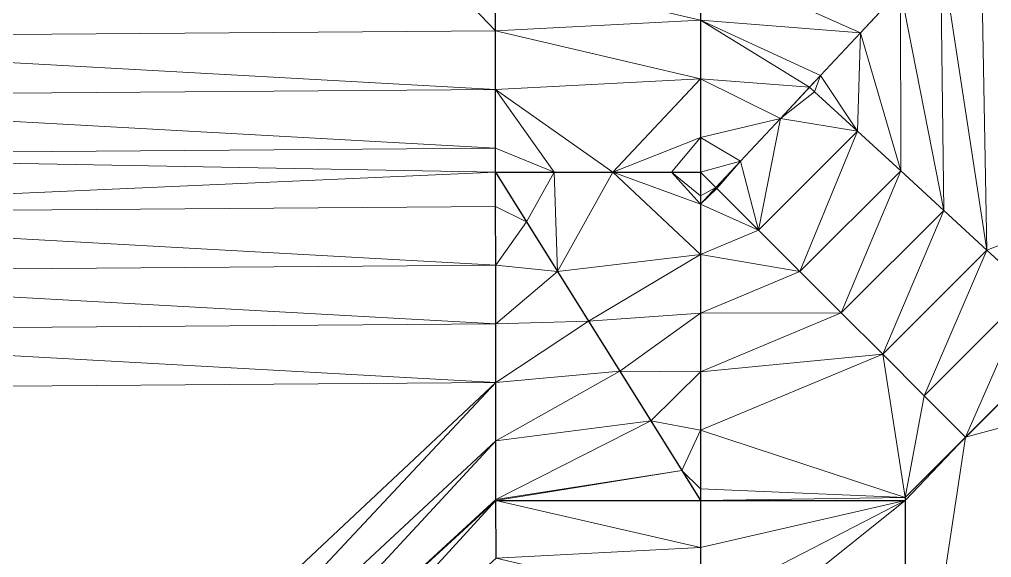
# Model space of a CAD drawing. Header units: metres. Extents: x 246428 to 246884, y 7418966 to 7419490.
# Drawn here: x 246731.44 to 246748.03, y 7419346.12 to 7419355.31 of the extents above; entities that cross this region are included whole.
import ezdxf

# ---------------------------------------------------------------- set-up
doc = ezdxf.new("R2010")
doc.units = ezdxf.units.M
doc.linetypes.add('blank name', pattern=[0])
doc.linetypes.add('HIDDEN', pattern=[9.525, 6.35, -3.175])
doc.layers.add('_12D_UNMAPPED', color=7, linetype='Continuous')
doc.layers.add('GRADELINES', color=250, linetype='HIDDEN', lineweight=25)

msp = doc.modelspace()

# ---------------------------------------------------------------- linework, layer by layer
at = {"layer": '_12D_UNMAPPED', "color": 3, "linetype": 'blank name', "lineweight": 0}
for points in [[(246739.566, 7419355.111, 35.67), (246723.667, 7419354.992, 35.67), (246731.739, 7419363.293, 35.67)], [(246723.667, 7419354.992, 35.67), (246723.667, 7419355.992, 35.67), (246731.739, 7419363.293, 35.67)], [(246739.565, 7419356.111, 35.67), (246739.566, 7419355.111, 35.67), (246731.739, 7419363.293, 35.67)], [(246754.775, 7419355.014, 35.57), (246747.841, 7419357.274, 35.511), (246748.523, 7419358.005, 35.497)], [(246747.954, 7419351.367, 35.637), (246747.159, 7419356.542, 35.524), (246747.841, 7419357.274, 35.511)], [(246754.775, 7419354.014, 35.59), (246747.954, 7419351.367, 35.637), (246747.841, 7419357.274, 35.511)], [(246754.775, 7419355.014, 35.57), (246754.775, 7419354.014, 35.59), (246747.841, 7419357.274, 35.511)], [(246747.218, 7419352.043, 35.621), (246746.477, 7419355.811, 35.537), (246747.159, 7419356.542, 35.524)], [(246747.954, 7419351.367, 35.637), (246747.218, 7419352.043, 35.621), (246747.159, 7419356.542, 35.524)], [(246739.565, 7419356.111, 35.67), (246743.066, 7419356.293, 35.6), (246743.066, 7419355.293, 35.6)], [(246745.795, 7419355.08, 35.55), (246743.066, 7419356.293, 35.6), (246746.477, 7419355.811, 35.537)], [(246743.066, 7419355.293, 35.6), (246743.066, 7419356.293, 35.6), (246745.795, 7419355.08, 35.55)], [(246739.566, 7419355.111, 35.67), (246739.565, 7419356.111, 35.67), (246743.066, 7419355.293, 35.6)], [(246746.482, 7419352.72, 35.605), (246745.795, 7419355.08, 35.55), (246746.477, 7419355.811, 35.537)], [(246747.218, 7419352.043, 35.621), (246746.482, 7419352.72, 35.605), (246746.477, 7419355.811, 35.537)], [(246739.566, 7419355.111, 35.67), (246743.066, 7419355.293, 35.6), (246743.066, 7419354.293, 35.6)], [(246744.926, 7419354.149, 35.567), (246743.066, 7419355.293, 35.6), (246745.113, 7419354.349, 35.564)], [(246745.113, 7419354.349, 35.564), (246743.066, 7419355.293, 35.6), (246745.795, 7419355.08, 35.55)], [(246743.066, 7419354.293, 35.6), (246743.066, 7419355.293, 35.6), (246744.926, 7419354.149, 35.567)], [(246739.568, 7419354.111, 35.67), (246723.667, 7419354.992, 35.67), (246739.566, 7419355.111, 35.67)], [(246739.568, 7419354.111, 35.67), (246739.566, 7419355.111, 35.67), (246743.066, 7419354.293, 35.6)], [(246745.745, 7419353.397, 35.588), (246745.113, 7419354.349, 35.564), (246745.795, 7419355.08, 35.55)], [(246746.482, 7419352.72, 35.605), (246745.745, 7419353.397, 35.588), (246745.795, 7419355.08, 35.55)], [(246723.667, 7419353.992, 35.67), (246723.667, 7419354.992, 35.67), (246739.568, 7419354.111, 35.67)], [(246739.568, 7419354.111, 35.67), (246743.066, 7419354.293, 35.6), (246741.569, 7419352.699, 35.63)], [(246743.066, 7419354.293, 35.6), (246743.066, 7419353.293, 35.6), (246741.569, 7419352.699, 35.63)], [(246743.066, 7419354.293, 35.6), (246744.926, 7419354.149, 35.567), (246744.431, 7419353.617, 35.577)], [(246743.066, 7419353.293, 35.6), (246743.066, 7419354.293, 35.6), (246744.431, 7419353.617, 35.577)], [(246745.009, 7419354.073, 35.572), (246744.926, 7419354.149, 35.567), (246745.113, 7419354.349, 35.564)], [(246745.745, 7419353.397, 35.588), (246745.009, 7419354.073, 35.572), (246745.113, 7419354.349, 35.564)], [(246739.569, 7419353.111, 35.67), (246723.667, 7419353.992, 35.67), (246739.568, 7419354.111, 35.67)], [(246740.569, 7419352.699, 35.65), (246739.568, 7419354.111, 35.67), (246741.569, 7419352.699, 35.63)], [(246739.569, 7419353.111, 35.67), (246739.568, 7419354.111, 35.67), (246740.569, 7419352.699, 35.65)], [(246744.926, 7419354.149, 35.567), (246745.009, 7419354.073, 35.572), (246744.431, 7419353.617, 35.577)], [(246745.009, 7419354.073, 35.572), (246745.745, 7419353.397, 35.588), (246744.431, 7419353.617, 35.577)], [(246723.667, 7419352.992, 35.67), (246723.667, 7419353.992, 35.67), (246739.569, 7419353.111, 35.67)], [(246754.775, 7419354.014, 35.59), (246748.691, 7419350.69, 35.654), (246747.954, 7419351.367, 35.637)], [(246743.748, 7419352.886, 35.59), (246743.066, 7419353.293, 35.6), (246744.431, 7419353.617, 35.577)], [(246744.054, 7419351.711, 35.611), (246743.748, 7419352.886, 35.59), (246744.431, 7419353.617, 35.577)], [(246745.745, 7419353.397, 35.588), (246744.054, 7419351.711, 35.611), (246744.431, 7419353.617, 35.577)], [(246745.745, 7419353.397, 35.588), (246744.761, 7419351.004, 35.622), (246744.054, 7419351.711, 35.611)], [(246745.745, 7419353.397, 35.588), (246746.482, 7419352.72, 35.605), (246744.761, 7419351.004, 35.622)], [(246741.569, 7419352.699, 35.63), (246743.066, 7419353.293, 35.6), (246742.569, 7419352.699, 35.61)], [(246742.569, 7419352.699, 35.61), (246743.066, 7419353.293, 35.6), (246743.066, 7419352.699, 35.6)], [(246743.066, 7419353.293, 35.6), (246743.066, 7419352.699, 35.6), (246743.066, 7419352.699, 35.6)], [(246743.066, 7419352.699, 35.6), (246743.066, 7419353.293, 35.6), (246743.748, 7419352.886, 35.59)], [(246723.667, 7419352.992, 35.67), (246739.569, 7419353.111, 35.67), (246739.569, 7419352.699, 35.67)], [(246740.569, 7419352.699, 35.65), (246739.569, 7419352.699, 35.67), (246739.569, 7419353.111, 35.67)], [(246723.667, 7419351.992, 35.67), (246723.667, 7419352.992, 35.67), (246739.569, 7419352.699, 35.67)], [(246743.329, 7419352.436, 35.598), (246743.066, 7419352.699, 35.6), (246743.748, 7419352.886, 35.59)], [(246743.347, 7419352.418, 35.599), (246743.329, 7419352.436, 35.598), (246743.748, 7419352.886, 35.59)], [(246744.054, 7419351.711, 35.611), (246743.347, 7419352.418, 35.599), (246743.748, 7419352.886, 35.59)], [(246739.57, 7419352.111, 35.67), (246723.667, 7419351.992, 35.67), (246739.569, 7419352.699, 35.67)], [(246739.57, 7419352.111, 35.67), (246739.569, 7419352.699, 35.67), (246740.099, 7419351.85, 35.665)], [(246740.099, 7419351.85, 35.665), (246739.569, 7419352.699, 35.67), (246740.569, 7419352.699, 35.65)], [(246740.099, 7419351.85, 35.665), (246740.569, 7419352.699, 35.65), (246740.628, 7419351.002, 35.66)], [(246740.628, 7419351.002, 35.66), (246740.569, 7419352.699, 35.65), (246741.569, 7419352.699, 35.63)], [(246743.066, 7419351.293, 35.609), (246740.628, 7419351.002, 35.66), (246741.569, 7419352.699, 35.63)], [(246743.066, 7419351.293, 35.609), (246741.569, 7419352.699, 35.63), (246743.066, 7419352.155, 35.603)], [(246741.569, 7419352.699, 35.63), (246742.569, 7419352.699, 35.61), (246743.066, 7419352.155, 35.603)], [(246743.066, 7419352.293, 35.603), (246742.569, 7419352.699, 35.61), (246743.066, 7419352.699, 35.6)], [(246742.569, 7419352.699, 35.61), (246743.066, 7419352.293, 35.603), (246743.066, 7419352.155, 35.603)], [(246743.066, 7419352.293, 35.603), (246743.066, 7419352.699, 35.6), (246743.066, 7419352.699, 35.6)], [(246743.066, 7419352.293, 35.603), (246743.066, 7419352.699, 35.6), (246743.329, 7419352.436, 35.598)], [(246746.482, 7419352.72, 35.605), (246745.468, 7419350.297, 35.634), (246744.761, 7419351.004, 35.622)], [(246746.482, 7419352.72, 35.605), (246747.218, 7419352.043, 35.621), (246745.468, 7419350.297, 35.634)], [(246743.066, 7419352.293, 35.603), (246743.329, 7419352.436, 35.598), (246743.066, 7419352.155, 35.603)], [(246743.347, 7419352.418, 35.599), (246743.066, 7419352.155, 35.603), (246743.329, 7419352.436, 35.598)], [(246743.347, 7419352.418, 35.599), (246744.054, 7419351.711, 35.611), (246743.066, 7419352.155, 35.603)], [(246739.571, 7419351.111, 35.67), (246723.667, 7419351.992, 35.67), (246739.57, 7419352.111, 35.67)], [(246739.571, 7419351.111, 35.67), (246739.57, 7419352.111, 35.67), (246740.099, 7419351.85, 35.665)], [(246744.054, 7419351.711, 35.611), (246743.066, 7419351.293, 35.609), (246743.066, 7419352.155, 35.603)], [(246747.218, 7419352.043, 35.621), (246746.175, 7419349.59, 35.646), (246745.468, 7419350.297, 35.634)], [(246747.218, 7419352.043, 35.621), (246747.954, 7419351.367, 35.637), (246746.175, 7419349.59, 35.646)], [(246723.667, 7419350.992, 35.67), (246723.667, 7419351.992, 35.67), (246739.571, 7419351.111, 35.67)], [(246739.571, 7419351.111, 35.67), (246740.099, 7419351.85, 35.665), (246740.628, 7419351.002, 35.66)], [(246744.761, 7419351.004, 35.622), (246743.066, 7419351.293, 35.609), (246744.054, 7419351.711, 35.611)], [(246741.157, 7419350.154, 35.654), (246740.628, 7419351.002, 35.66), (246743.066, 7419351.293, 35.609)], [(246741.157, 7419350.154, 35.654), (246743.066, 7419351.293, 35.609), (246743.066, 7419350.293, 35.615)], [(246743.066, 7419350.293, 35.615), (246743.066, 7419351.293, 35.609), (246744.761, 7419351.004, 35.622)], [(246747.954, 7419351.367, 35.637), (246746.882, 7419348.883, 35.658), (246746.175, 7419349.59, 35.646)], [(246747.954, 7419351.367, 35.637), (246748.691, 7419350.69, 35.654), (246746.882, 7419348.883, 35.658)], [(246739.572, 7419350.111, 35.67), (246723.667, 7419350.992, 35.67), (246739.571, 7419351.111, 35.67)], [(246739.572, 7419350.111, 35.67), (246739.571, 7419351.111, 35.67), (246740.628, 7419351.002, 35.66)], [(246723.667, 7419349.992, 35.67), (246723.667, 7419350.992, 35.67), (246739.572, 7419350.111, 35.67)], [(246739.572, 7419350.111, 35.67), (246740.628, 7419351.002, 35.66), (246741.157, 7419350.154, 35.654)], [(246745.468, 7419350.297, 35.634), (246743.066, 7419350.293, 35.615), (246744.761, 7419351.004, 35.622)], [(246748.691, 7419350.69, 35.654), (246747.589, 7419348.176, 35.67), (246746.882, 7419348.883, 35.658)], [(246748.691, 7419350.69, 35.654), (246749.427, 7419350.014, 35.67), (246747.589, 7419348.176, 35.67)], [(246741.157, 7419350.154, 35.654), (246743.066, 7419350.293, 35.615), (246741.687, 7419349.305, 35.649)], [(246743.066, 7419350.293, 35.615), (246743.066, 7419349.293, 35.621), (246741.687, 7419349.305, 35.649)], [(246746.175, 7419349.59, 35.646), (246743.066, 7419349.293, 35.621), (246745.468, 7419350.297, 35.634)], [(246743.066, 7419349.293, 35.621), (246743.066, 7419350.293, 35.615), (246745.468, 7419350.297, 35.634)], [(246739.573, 7419349.111, 35.67), (246723.667, 7419349.992, 35.67), (246739.572, 7419350.111, 35.67)], [(246739.573, 7419349.111, 35.67), (246739.572, 7419350.111, 35.67), (246741.157, 7419350.154, 35.654)], [(246739.573, 7419349.111, 35.67), (246741.157, 7419350.154, 35.654), (246741.687, 7419349.305, 35.649)], [(246723.667, 7419348.992, 35.67), (246723.667, 7419349.992, 35.67), (246739.573, 7419349.111, 35.67)], [(246754.397, 7419350.014, 35.67), (246746.557, 7419341.364, 35.67), (246747.589, 7419348.176, 35.67)], [(246746.557, 7419341.364, 35.67), (246754.397, 7419350.014, 35.67), (246760.122, 7419345.739, 35.67)], [(246749.427, 7419350.014, 35.67), (246754.397, 7419350.014, 35.67), (246747.589, 7419348.176, 35.67)], [(246746.557, 7419347.144, 35.67), (246743.066, 7419348.293, 35.628), (246746.175, 7419349.59, 35.646)], [(246743.066, 7419348.293, 35.628), (246743.066, 7419349.293, 35.621), (246746.175, 7419349.59, 35.646)], [(246746.882, 7419348.883, 35.658), (246746.557, 7419347.144, 35.67), (246746.175, 7419349.59, 35.646)], [(246739.574, 7419348.111, 35.67), (246739.573, 7419349.111, 35.67), (246741.687, 7419349.305, 35.649)], [(246739.574, 7419348.111, 35.67), (246741.687, 7419349.305, 35.649), (246742.216, 7419348.457, 35.644)], [(246741.687, 7419349.305, 35.649), (246743.066, 7419349.293, 35.621), (246742.216, 7419348.457, 35.644)], [(246743.066, 7419349.293, 35.621), (246743.066, 7419348.293, 35.628), (246742.216, 7419348.457, 35.644)], [(246731.329, 7419341.364, 35.67), (246723.667, 7419348.992, 35.67), (246739.573, 7419349.111, 35.67)], [(246732.329, 7419341.364, 35.67), (246731.329, 7419341.364, 35.67), (246739.573, 7419349.111, 35.67)], [(246739.574, 7419348.111, 35.67), (246732.329, 7419341.364, 35.67), (246739.573, 7419349.111, 35.67)], [(246747.589, 7419348.176, 35.67), (246746.557, 7419347.144, 35.67), (246746.882, 7419348.883, 35.658)], [(246739.575, 7419347.111, 35.67), (246739.574, 7419348.111, 35.67), (246742.216, 7419348.457, 35.644)], [(246739.575, 7419347.111, 35.67), (246742.216, 7419348.457, 35.644), (246742.746, 7419347.609, 35.638)], [(246742.216, 7419348.457, 35.644), (246743.066, 7419348.293, 35.628), (246742.746, 7419347.609, 35.638)], [(246743.066, 7419348.293, 35.628), (246743.066, 7419347.293, 35.634), (246742.746, 7419347.609, 35.638)], [(246743.066, 7419348.293, 35.628), (246746.557, 7419347.144, 35.67), (246743.066, 7419347.293, 35.634)], [(246733.329, 7419341.364, 35.67), (246732.329, 7419341.364, 35.67), (246739.574, 7419348.111, 35.67)], [(246739.575, 7419347.111, 35.67), (246733.329, 7419341.364, 35.67), (246739.574, 7419348.111, 35.67)], [(246746.557, 7419341.364, 35.67), (246746.557, 7419347.095, 35.67), (246747.589, 7419348.176, 35.67)], [(246746.557, 7419347.095, 35.67), (246746.557, 7419347.144, 35.67), (246747.589, 7419348.176, 35.67)], [(246743.066, 7419347.095, 35.635), (246739.575, 7419347.095, 35.67), (246742.746, 7419347.609, 35.638)], [(246739.575, 7419347.095, 35.67), (246739.575, 7419347.111, 35.67), (246742.746, 7419347.609, 35.638)], [(246742.746, 7419347.609, 35.638), (246743.066, 7419347.095, 35.635), (246743.066, 7419347.095, 35.635)], [(246743.066, 7419347.293, 35.634), (246743.066, 7419347.095, 35.635), (246742.746, 7419347.609, 35.638)], [(246743.066, 7419347.293, 35.634), (246746.557, 7419347.144, 35.67), (246743.066, 7419347.095, 35.635)], [(246733.329, 7419341.364, 35.67), (246739.575, 7419347.111, 35.67), (246739.575, 7419347.095, 35.67)], [(246734.329, 7419341.364, 35.67), (246733.329, 7419341.364, 35.67), (246739.575, 7419347.095, 35.67)], [(246739.577, 7419346.111, 35.67), (246734.329, 7419341.364, 35.67), (246739.575, 7419347.095, 35.67)], [(246743.067, 7419346.293, 35.635), (246739.577, 7419346.111, 35.67), (246739.575, 7419347.095, 35.67)], [(246743.066, 7419347.095, 35.635), (246743.067, 7419346.293, 35.635), (246739.575, 7419347.095, 35.67)], [(246743.066, 7419347.095, 35.635), (246746.557, 7419347.144, 35.67), (246746.557, 7419347.095, 35.67)], [(246743.066, 7419347.095, 35.635), (246743.067, 7419346.293, 35.635), (246743.066, 7419347.095, 35.635)], [(246743.067, 7419346.293, 35.635), (246743.066, 7419347.095, 35.635), (246746.557, 7419347.095, 35.67)], [(246743.068, 7419344.293, 35.635), (246743.067, 7419345.293, 35.635), (246746.557, 7419347.095, 35.67)], [(246743.067, 7419345.293, 35.635), (246743.067, 7419346.293, 35.635), (246746.557, 7419347.095, 35.67)], [(246746.557, 7419341.364, 35.67), (246743.068, 7419344.293, 35.635), (246746.557, 7419347.095, 35.67)], [(246739.577, 7419346.111, 35.67), (246743.067, 7419346.293, 35.635), (246743.067, 7419345.293, 35.635)]]:
    msp.add_3dface(points, dxfattribs=at)
at = {"layer": 'GRADELINES'}
for points in [[(246743.066, 7419352.155, 35.603), (246743.748, 7419352.886, 35.59), (246744.431, 7419353.617, 35.577), (246745.113, 7419354.349, 35.564), (246745.795, 7419355.08, 35.55), (246746.477, 7419355.811, 35.537), (246747.159, 7419356.542, 35.524), (246747.841, 7419357.274, 35.511), (246748.523, 7419358.005, 35.497), (246749.206, 7419358.736, 35.484), (246749.888, 7419359.467, 35.471), (246750.57, 7419360.198, 35.458), (246751.252, 7419360.93, 35.444), (246751.934, 7419361.661, 35.431), (246752.616, 7419362.392, 35.418), (246753.298, 7419363.123, 35.405), (246753.981, 7419363.855, 35.391), (246754.663, 7419364.586, 35.378), (246754.775, 7419364.706, 35.376)], [(246743.066, 7419356.293, 35.6), (246743.066, 7419355.293, 35.6), (246743.066, 7419354.293, 35.6), (246743.066, 7419353.293, 35.6), (246743.066, 7419352.699, 35.6), (246743.066, 7419352.699, 35.6), (246743.066, 7419352.293, 35.603), (246743.066, 7419351.293, 35.609), (246743.066, 7419350.293, 35.615), (246743.066, 7419349.293, 35.621), (246743.066, 7419348.293, 35.628), (246743.066, 7419347.293, 35.634), (246743.066, 7419347.095, 35.635), (246743.066, 7419347.095, 35.635), (246743.066, 7419347.095, 35.635), (246743.067, 7419346.293, 35.635), (246743.067, 7419345.293, 35.635)], [(246739.577, 7419346.111, 35.67), (246739.575, 7419347.111, 35.67), (246739.574, 7419348.111, 35.67), (246739.573, 7419349.111, 35.67), (246739.572, 7419350.111, 35.67), (246739.571, 7419351.111, 35.67), (246739.57, 7419352.111, 35.67), (246739.569, 7419353.111, 35.67), (246739.568, 7419354.111, 35.67), (246739.566, 7419355.111, 35.67), (246739.565, 7419356.111, 35.67)], [(246749.427, 7419350.014, 35.67), (246748.691, 7419350.69, 35.654), (246747.954, 7419351.367, 35.637), (246747.218, 7419352.043, 35.621), (246746.482, 7419352.72, 35.605), (246745.745, 7419353.397, 35.588), (246745.009, 7419354.073, 35.572), (246744.926, 7419354.149, 35.57)], [(246739.569, 7419352.699, 35.67), (246740.569, 7419352.699, 35.65), (246741.569, 7419352.699, 35.63), (246742.569, 7419352.699, 35.61), (246743.066, 7419352.699, 35.6)], [(246739.569, 7419352.699, 35.67), (246740.099, 7419351.85, 35.665), (246740.628, 7419351.002, 35.66), (246741.157, 7419350.154, 35.654), (246741.687, 7419349.305, 35.649), (246742.216, 7419348.457, 35.644), (246742.746, 7419347.609, 35.638), (246743.066, 7419347.095, 35.635)], [(246747.589, 7419348.176, 35.67), (246746.882, 7419348.883, 35.658), (246746.175, 7419349.59, 35.646), (246745.468, 7419350.297, 35.634), (246744.761, 7419351.004, 35.622), (246744.054, 7419351.711, 35.611), (246743.347, 7419352.418, 35.599), (246743.329, 7419352.436, 35.598)], [(246746.557, 7419347.144, 35.67), (246746.557, 7419337.144, 35.67), (246746.557, 7419333.224, 35.67), (246746.557, 7419333.224, 35.67), (246752.637, 7419333.224, 35.67), (246760.122, 7419333.224, 35.67), (246760.122, 7419333.224, 35.67), (246760.122, 7419335.739, 35.67), (246760.122, 7419345.739, 35.67), (246760.122, 7419350.014, 35.67), (246760.122, 7419350.014, 35.67), (246754.397, 7419350.014, 35.67), (246749.427, 7419350.014, 35.67), (246749.427, 7419350.014, 35.67), (246746.557, 7419347.144, 35.67)], [(246739.575, 7419347.095, 35.67), (246743.066, 7419347.095, 35.635), (246743.066, 7419347.095, 35.635), (246743.066, 7419347.095, 35.635), (246746.557, 7419347.095, 35.67)]]:
    msp.add_polyline3d(points, dxfattribs=at)

doc.saveas('drawing.dxf')
